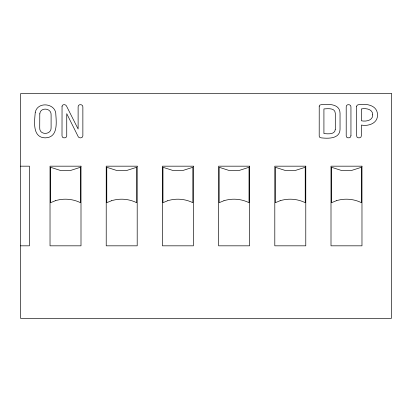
<?xml version="1.0" encoding="UTF-8"?>
<svg xmlns="http://www.w3.org/2000/svg" width="412" height="412" viewBox="0 0 412 412"><rect width="100%" height="100%" fill="white"/><g stroke="black" fill="none" stroke-linecap="round" stroke-linejoin="round"><path stroke-width="0.62" d="M20.6 166.175L29.448 166.175L29.448 245.825L20.6 245.825M39.789 113.841L39.722 127.663C39.104 135.445 51.546 135.136 51.098 127.663L51.098 114.866C51.567 107.954 40.376 106.847 39.789 113.841M372.752 114.866C372.855 120.649 365.774 121.761 361.376 120.788L361.376 108.938C365.768 107.98 372.839 109.041 372.752 114.866M62.047 106.198L62.006 135.769C61.692 138.628 66.919 138.55 66.744 135.79L66.744 113.671L78.316 136.882C79.387 138.592 82.992 138.061 82.864 135.769L82.864 106.76C83.064 104.02 77.822 103.85 78.12 106.754L78.12 129.023L66.409 105.863C65.565 104.251 62.377 104.133 62.047 106.198M319.223 106.198L319.202 136.181L319.856 137.464L321.278 137.855C328.019 138.623 339.812 139.009 340.039 129.322L340.039 113.207C339.895 103.541 328.024 103.963 321.278 104.674L319.789 105.117L319.223 106.198M356.674 106.198L356.632 135.769C356.323 138.628 361.561 138.55 361.376 135.785L361.376 125.057C368.338 126.52 377.871 123.343 377.495 114.866C377.48 105.148 366.268 103.366 358.728 104.674L357.245 105.117L356.674 106.198M335.301 129.265C335.111 134.899 327.581 133.838 323.92 133.591L323.92 108.938C327.555 108.691 335.09 107.599 335.301 113.264L335.301 129.265M350.947 135.769C351.137 138.54 345.895 138.638 346.204 135.769L346.204 106.76C345.895 103.85 351.148 104.015 350.947 106.76L350.947 135.769M35.241 112.44C34.572 120.994 31.997 137.562 45.176 137.855C57.726 137.639 56.521 123.775 55.841 114.819C56.233 103.258 37.513 100.904 35.241 112.44M55.352 200.726L50.578 202.683L50.578 167.282L60.368 170.434L70.653 170.434L80.448 167.282L80.448 202.683C72.708 198.852 63.587 198.141 55.352 200.726M111.544 200.726L106.775 202.683L106.775 167.282L116.565 170.434L126.85 170.434L136.64 167.282L136.64 202.683C128.905 198.852 119.784 198.141 111.544 200.726M167.741 200.726L162.967 202.683L162.967 167.282L172.762 170.434L183.046 170.434L192.837 167.282L192.837 202.683C185.101 198.852 175.976 198.141 167.741 200.726M223.937 200.726L219.163 202.683L219.163 167.282L228.954 170.434L239.238 170.434L249.033 167.282L249.033 202.683C241.293 198.852 232.172 198.141 223.937 200.726M280.134 200.726L275.36 202.683L275.36 167.282L285.15 170.434L295.435 170.434L305.225 167.282L305.225 202.683C297.49 198.852 288.369 198.141 280.134 200.726M336.326 200.726L331.552 202.683L331.552 167.282L341.347 170.434L351.632 170.434L361.422 167.282L361.422 202.683C353.687 198.852 344.561 198.141 336.326 200.726M391.4 93.612L20.6 93.612L20.6 318.388L391.4 318.388L391.4 93.612M80.999 166.175L50.027 166.175L50.027 245.825L80.999 245.825L80.999 166.175M137.196 166.175L106.219 166.175L106.219 245.825L137.196 245.825L137.196 166.175M193.388 166.175L162.416 166.175L162.416 245.825L193.388 245.825L193.388 166.175M249.584 166.175L218.612 166.175L218.612 245.825L249.584 245.825L249.584 166.175M305.781 166.175L274.804 166.175L274.804 245.825L305.781 245.825L305.781 166.175M361.973 166.175L331.001 166.175L331.001 245.825L361.973 245.825L361.973 166.175"/></g></svg>
